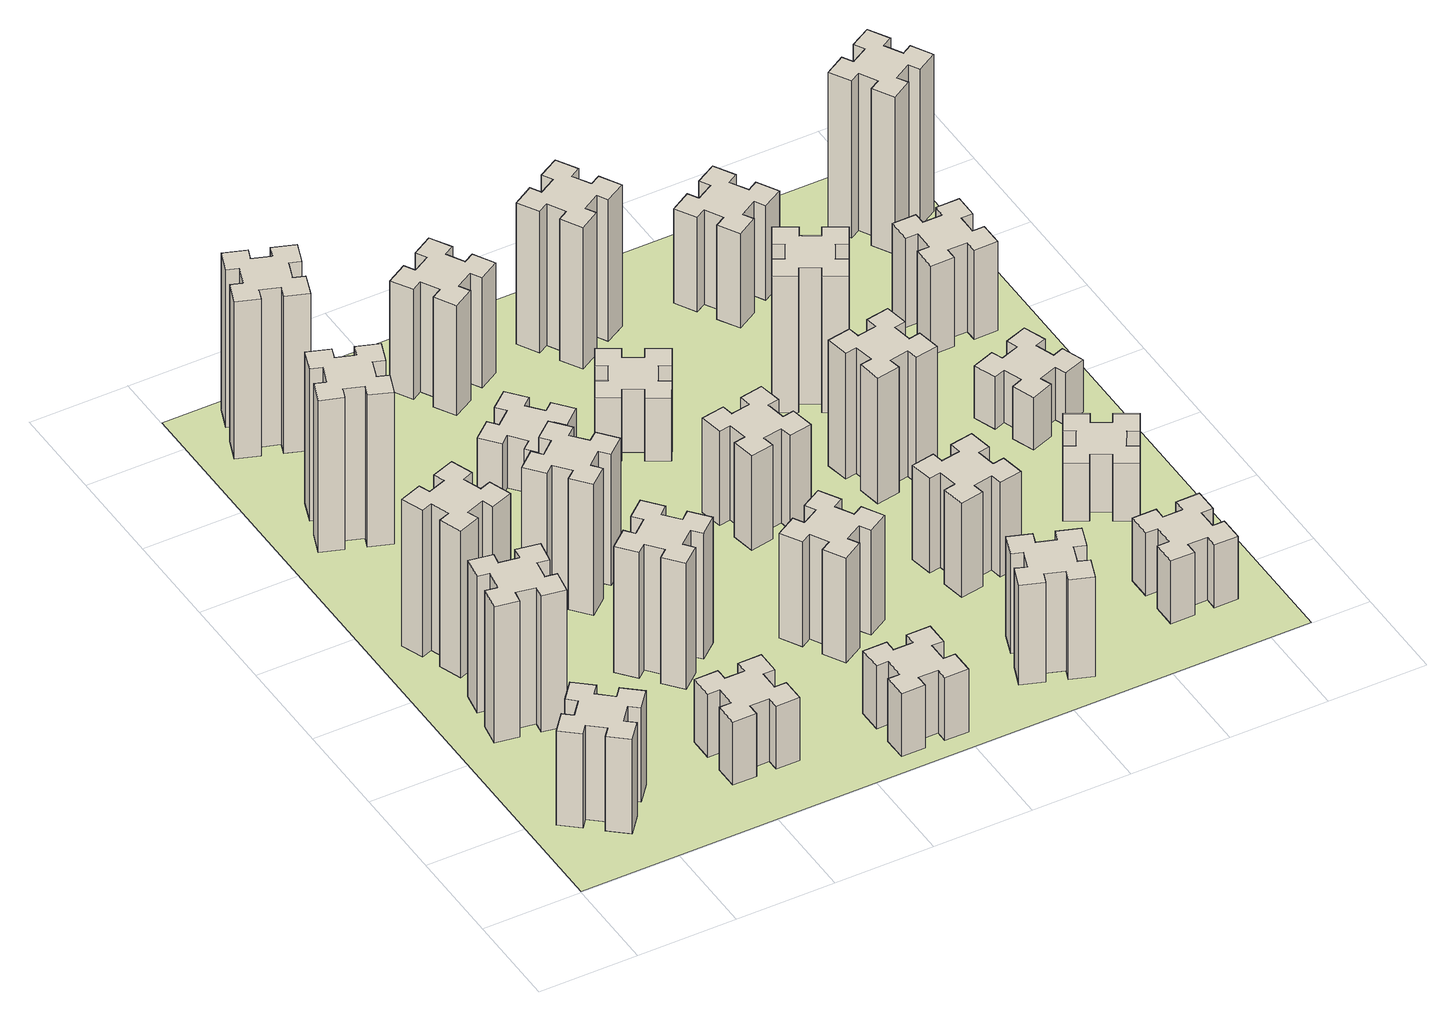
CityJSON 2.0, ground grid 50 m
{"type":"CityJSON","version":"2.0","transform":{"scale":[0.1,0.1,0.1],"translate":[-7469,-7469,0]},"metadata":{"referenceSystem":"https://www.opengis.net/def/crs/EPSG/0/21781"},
"CityObjects":{
"building1":{"type":"Building","attributes":{"class":"1000","function":"1000","usage":"1000","yearOfConstruction":2016,"roofType":"1000","measuredHeight":54,"storeysAboveGround":30,"storeysBelowGround":0},"geometry":[{"type":"Solid","lod":"1","boundaries":[[[[0,1,2,3,4,5,6,7,8,9,10,11,12,13,14,15,16,17,18,19]],[[17,16,20,21]],[[16,15,22,20]],[[15,14,23,22]],[[14,13,24,23]],[[13,12,25,24]],[[12,11,26,25]],[[11,10,27,26]],[[10,9,28,27]],[[9,8,29,28]],[[8,7,30,29]],[[7,6,31,30]],[[6,5,32,31]],[[5,4,33,32]],[[4,3,34,33]],[[3,2,35,34]],[[2,1,36,35]],[[1,0,37,36]],[[0,19,38,37]],[[19,18,39,38]],[[18,17,21,39]],[[24,25,26,27,28,29,30,31,32,33,34,35,36,37,38,39,21,20,22,23]]]]}]},
"building2":{"type":"Building","attributes":{"class":"1000","function":"1000","usage":"1000","yearOfConstruction":2016,"roofType":"1000","measuredHeight":78,"storeysAboveGround":30,"storeysBelowGround":0},"geometry":[{"type":"Solid","lod":"1","boundaries":[[[[40,41,42,43,44,45,46,47,48,49,50,51,52,53,54,55,56,57,58,59]],[[57,56,60,61]],[[56,55,62,60]],[[55,54,63,62]],[[54,53,64,63]],[[53,52,65,64]],[[52,51,66,65]],[[51,50,67,66]],[[50,49,68,67]],[[49,48,69,68]],[[48,47,70,69]],[[47,46,71,70]],[[46,45,72,71]],[[45,44,73,72]],[[44,43,74,73]],[[43,42,75,74]],[[42,41,76,75]],[[41,40,77,76]],[[40,59,78,77]],[[59,58,79,78]],[[58,57,61,79]],[[64,65,66,67,68,69,70,71,72,73,74,75,76,77,78,79,61,60,62,63]]]]}]},
"building3":{"type":"Building","attributes":{"class":"1000","function":"1000","usage":"1000","yearOfConstruction":2016,"roofType":"1000","measuredHeight":84,"storeysAboveGround":30,"storeysBelowGround":0},"geometry":[{"type":"Solid","lod":"1","boundaries":[[[[80,81,82,83,84,85,86,87,88,89,90,91,92,93,94,95,96,97,98,99]],[[97,96,100,101]],[[96,95,102,100]],[[95,94,103,102]],[[94,93,104,103]],[[93,92,105,104]],[[92,91,106,105]],[[91,90,107,106]],[[90,89,108,107]],[[89,88,109,108]],[[88,87,110,109]],[[87,86,111,110]],[[86,85,112,111]],[[85,84,113,112]],[[84,83,114,113]],[[83,82,115,114]],[[82,81,116,115]],[[81,80,117,116]],[[80,99,118,117]],[[99,98,119,118]],[[98,97,101,119]],[[104,105,106,107,108,109,110,111,112,113,114,115,116,117,118,119,101,100,102,103]]]]}]},
"building4":{"type":"Building","attributes":{"class":"1000","function":"1000","usage":"1000","yearOfConstruction":2016,"roofType":"1000","measuredHeight":87,"storeysAboveGround":30,"storeysBelowGround":0},"geometry":[{"type":"Solid","lod":"1","boundaries":[[[[120,121,122,123,124,125,126,127,128,129,130,131,132,133,134,135,136,137,138,139]],[[137,136,140,141]],[[136,135,142,140]],[[135,134,143,142]],[[134,133,144,143]],[[133,132,145,144]],[[132,131,146,145]],[[131,130,147,146]],[[130,129,148,147]],[[129,128,149,148]],[[128,127,150,149]],[[127,126,151,150]],[[126,125,152,151]],[[125,124,153,152]],[[124,123,154,153]],[[123,122,155,154]],[[122,121,156,155]],[[121,120,157,156]],[[120,139,158,157]],[[139,138,159,158]],[[138,137,141,159]],[[144,145,146,147,148,149,150,151,152,153,154,155,156,157,158,159,141,140,142,143]]]]}]},
"building5":{"type":"Building","attributes":{"class":"1000","function":"1000","usage":"1000","yearOfConstruction":2016,"roofType":"1000","measuredHeight":36,"storeysAboveGround":30,"storeysBelowGround":0},"geometry":[{"type":"Solid","lod":"1","boundaries":[[[[160,161,162,163,164,165,166,167,168,169,170,171,172,173,174,175,176,177,178,179]],[[177,176,180,181]],[[176,175,182,180]],[[175,174,183,182]],[[174,173,184,183]],[[173,172,185,184]],[[172,171,186,185]],[[171,170,187,186]],[[170,169,188,187]],[[169,168,189,188]],[[168,167,190,189]],[[167,166,191,190]],[[166,165,192,191]],[[165,164,193,192]],[[164,163,194,193]],[[163,162,195,194]],[[162,161,196,195]],[[161,160,197,196]],[[160,179,198,197]],[[179,178,199,198]],[[178,177,181,199]],[[184,185,186,187,188,189,190,191,192,193,194,195,196,197,198,199,181,180,182,183]]]]}]},
"building6":{"type":"Building","attributes":{"class":"1000","function":"1000","usage":"1000","yearOfConstruction":2016,"roofType":"1000","measuredHeight":90,"storeysAboveGround":30,"storeysBelowGround":0},"geometry":[{"type":"Solid","lod":"1","boundaries":[[[[200,201,202,203,204,205,206,207,208,209,210,211,212,213,214,215,216,217,218,219]],[[217,216,220,221]],[[216,215,222,220]],[[215,214,223,222]],[[214,213,224,223]],[[213,212,225,224]],[[212,211,226,225]],[[211,210,227,226]],[[210,209,228,227]],[[209,208,229,228]],[[208,207,230,229]],[[207,206,231,230]],[[206,205,232,231]],[[205,204,233,232]],[[204,203,234,233]],[[203,202,235,234]],[[202,201,236,235]],[[201,200,237,236]],[[200,219,238,237]],[[219,218,239,238]],[[218,217,221,239]],[[224,225,226,227,228,229,230,231,232,233,234,235,236,237,238,239,221,220,222,223]]]]}]},
"building7":{"type":"Building","attributes":{"class":"1000","function":"1000","usage":"1000","yearOfConstruction":2016,"roofType":"1000","measuredHeight":72,"storeysAboveGround":30,"storeysBelowGround":0},"geometry":[{"type":"Solid","lod":"1","boundaries":[[[[240,241,242,243,244,245,246,247,248,249,250,251,252,253,254,255,256,257,258,259]],[[257,256,260,261]],[[256,255,262,260]],[[255,254,263,262]],[[254,253,264,263]],[[253,252,265,264]],[[252,251,266,265]],[[251,250,267,266]],[[250,249,268,267]],[[249,248,269,268]],[[248,247,270,269]],[[247,246,271,270]],[[246,245,272,271]],[[245,244,273,272]],[[244,243,274,273]],[[243,242,275,274]],[[242,241,276,275]],[[241,240,277,276]],[[240,259,278,277]],[[259,258,279,278]],[[258,257,261,279]],[[264,265,266,267,268,269,270,271,272,273,274,275,276,277,278,279,261,260,262,263]]]]}]},
"building8":{"type":"Building","attributes":{"class":"1000","function":"1000","usage":"1000","yearOfConstruction":2016,"roofType":"1000","measuredHeight":75,"storeysAboveGround":30,"storeysBelowGround":0},"geometry":[{"type":"Solid","lod":"1","boundaries":[[[[280,281,282,283,284,285,286,287,288,289,290,291,292,293,294,295,296,297,298,299]],[[297,296,300,301]],[[296,295,302,300]],[[295,294,303,302]],[[294,293,304,303]],[[293,292,305,304]],[[292,291,306,305]],[[291,290,307,306]],[[290,289,308,307]],[[289,288,309,308]],[[288,287,310,309]],[[287,286,311,310]],[[286,285,312,311]],[[285,284,313,312]],[[284,283,314,313]],[[283,282,315,314]],[[282,281,316,315]],[[281,280,317,316]],[[280,299,318,317]],[[299,298,319,318]],[[298,297,301,319]],[[304,305,306,307,308,309,310,311,312,313,314,315,316,317,318,319,301,300,302,303]]]]}]},
"building9":{"type":"Building","attributes":{"class":"1000","function":"1000","usage":"1000","yearOfConstruction":2016,"roofType":"1000","measuredHeight":36,"storeysAboveGround":30,"storeysBelowGround":0},"geometry":[{"type":"Solid","lod":"1","boundaries":[[[[320,321,322,323,324,325,326,327,328,329,330,331,332,333,334,335,336,337,338,339]],[[337,336,340,341]],[[336,335,342,340]],[[335,334,343,342]],[[334,333,344,343]],[[333,332,345,344]],[[332,331,346,345]],[[331,330,347,346]],[[330,329,348,347]],[[329,328,349,348]],[[328,327,350,349]],[[327,326,351,350]],[[326,325,352,351]],[[325,324,353,352]],[[324,323,354,353]],[[323,322,355,354]],[[322,321,356,355]],[[321,320,357,356]],[[320,339,358,357]],[[339,338,359,358]],[[338,337,341,359]],[[344,345,346,347,348,349,350,351,352,353,354,355,356,357,358,359,341,340,342,343]]]]}]},
"building10":{"type":"Building","attributes":{"class":"1000","function":"1000","usage":"1000","yearOfConstruction":2016,"roofType":"1000","measuredHeight":30,"storeysAboveGround":30,"storeysBelowGround":0},"geometry":[{"type":"Solid","lod":"1","boundaries":[[[[360,361,362,363,364,365,366,367,368,369,370,371,372,373,374,375,376,377,378,379]],[[377,376,380,381]],[[376,375,382,380]],[[375,374,383,382]],[[374,373,384,383]],[[373,372,385,384]],[[372,371,386,385]],[[371,370,387,386]],[[370,369,388,387]],[[369,368,389,388]],[[368,367,390,389]],[[367,366,391,390]],[[366,365,392,391]],[[365,364,393,392]],[[364,363,394,393]],[[363,362,395,394]],[[362,361,396,395]],[[361,360,397,396]],[[360,379,398,397]],[[379,378,399,398]],[[378,377,381,399]],[[384,385,386,387,388,389,390,391,392,393,394,395,396,397,398,399,381,380,382,383]]]]}]},
"building11":{"type":"Building","attributes":{"class":"1000","function":"1000","usage":"1000","yearOfConstruction":2016,"roofType":"1000","measuredHeight":60,"storeysAboveGround":30,"storeysBelowGround":0},"geometry":[{"type":"Solid","lod":"1","boundaries":[[[[400,401,402,403,404,405,406,407,408,409,410,411,412,413,414,415,416,417,418,419]],[[417,416,420,421]],[[416,415,422,420]],[[415,414,423,422]],[[414,413,424,423]],[[413,412,425,424]],[[412,411,426,425]],[[411,410,427,426]],[[410,409,428,427]],[[409,408,429,428]],[[408,407,430,429]],[[407,406,431,430]],[[406,405,432,431]],[[405,404,433,432]],[[404,403,434,433]],[[403,402,435,434]],[[402,401,436,435]],[[401,400,437,436]],[[400,419,438,437]],[[419,418,439,438]],[[418,417,421,439]],[[424,425,426,427,428,429,430,431,432,433,434,435,436,437,438,439,421,420,422,423]]]]}]},
"building12":{"type":"Building","attributes":{"class":"1000","function":"1000","usage":"1000","yearOfConstruction":2016,"roofType":"1000","measuredHeight":63,"storeysAboveGround":30,"storeysBelowGround":0},"geometry":[{"type":"Solid","lod":"1","boundaries":[[[[440,441,442,443,444,445,446,447,448,449,450,451,452,453,454,455,456,457,458,459]],[[457,456,460,461]],[[456,455,462,460]],[[455,454,463,462]],[[454,453,464,463]],[[453,452,465,464]],[[452,451,466,465]],[[451,450,467,466]],[[450,449,468,467]],[[449,448,469,468]],[[448,447,470,469]],[[447,446,471,470]],[[446,445,472,471]],[[445,444,473,472]],[[444,443,474,473]],[[443,442,475,474]],[[442,441,476,475]],[[441,440,477,476]],[[440,459,478,477]],[[459,458,479,478]],[[458,457,461,479]],[[464,465,466,467,468,469,470,471,472,473,474,475,476,477,478,479,461,460,462,463]]]]}]},
"building13":{"type":"Building","attributes":{"class":"1000","function":"1000","usage":"1000","yearOfConstruction":2016,"roofType":"1000","measuredHeight":54,"storeysAboveGround":30,"storeysBelowGround":0},"geometry":[{"type":"Solid","lod":"1","boundaries":[[[[480,481,482,483,484,485,486,487,488,489,490,491,492,493,494,495,496,497,498,499]],[[497,496,500,501]],[[496,495,502,500]],[[495,494,503,502]],[[494,493,504,503]],[[493,492,505,504]],[[492,491,506,505]],[[491,490,507,506]],[[490,489,508,507]],[[489,488,509,508]],[[488,487,510,509]],[[487,486,511,510]],[[486,485,512,511]],[[485,484,513,512]],[[484,483,514,513]],[[483,482,515,514]],[[482,481,516,515]],[[481,480,517,516]],[[480,499,518,517]],[[499,498,519,518]],[[498,497,501,519]],[[504,505,506,507,508,509,510,511,512,513,514,515,516,517,518,519,501,500,502,503]]]]}]},
"building14":{"type":"Building","attributes":{"class":"1000","function":"1000","usage":"1000","yearOfConstruction":2016,"roofType":"1000","measuredHeight":36,"storeysAboveGround":30,"storeysBelowGround":0},"geometry":[{"type":"Solid","lod":"1","boundaries":[[[[520,521,522,523,524,525,526,527,528,529,530,531,532,533,534,535,536,537,538,539]],[[537,536,540,541]],[[536,535,542,540]],[[535,534,543,542]],[[534,533,544,543]],[[533,532,545,544]],[[532,531,546,545]],[[531,530,547,546]],[[530,529,548,547]],[[529,528,549,548]],[[528,527,550,549]],[[527,526,551,550]],[[526,525,552,551]],[[525,524,553,552]],[[524,523,554,553]],[[523,522,555,554]],[[522,521,556,555]],[[521,520,557,556]],[[520,539,558,557]],[[539,538,559,558]],[[538,537,541,559]],[[544,545,546,547,548,549,550,551,552,553,554,555,556,557,558,559,541,540,542,543]]]]}]},
"building15":{"type":"Building","attributes":{"class":"1000","function":"1000","usage":"1000","yearOfConstruction":2016,"roofType":"1000","measuredHeight":57,"storeysAboveGround":30,"storeysBelowGround":0},"geometry":[{"type":"Solid","lod":"1","boundaries":[[[[560,561,562,563,564,565,566,567,568,569,570,571,572,573,574,575,576,577,578,579]],[[577,576,580,581]],[[576,575,582,580]],[[575,574,583,582]],[[574,573,584,583]],[[573,572,585,584]],[[572,571,586,585]],[[571,570,587,586]],[[570,569,588,587]],[[569,568,589,588]],[[568,567,590,589]],[[567,566,591,590]],[[566,565,592,591]],[[565,564,593,592]],[[564,563,594,593]],[[563,562,595,594]],[[562,561,596,595]],[[561,560,597,596]],[[560,579,598,597]],[[579,578,599,598]],[[578,577,581,599]],[[584,585,586,587,588,589,590,591,592,593,594,595,596,597,598,599,581,580,582,583]]]]}]},
"building16":{"type":"Building","attributes":{"class":"1000","function":"1000","usage":"1000","yearOfConstruction":2016,"roofType":"1000","measuredHeight":81,"storeysAboveGround":30,"storeysBelowGround":0},"geometry":[{"type":"Solid","lod":"1","boundaries":[[[[600,601,602,603,604,605,606,607,608,609,610,611,612,613,614,615,616,617,618,619]],[[617,616,620,621]],[[616,615,622,620]],[[615,614,623,622]],[[614,613,624,623]],[[613,612,625,624]],[[612,611,626,625]],[[611,610,627,626]],[[610,609,628,627]],[[609,608,629,628]],[[608,607,630,629]],[[607,606,631,630]],[[606,605,632,631]],[[605,604,633,632]],[[604,603,634,633]],[[603,602,635,634]],[[602,601,636,635]],[[601,600,637,636]],[[600,619,638,637]],[[619,618,639,638]],[[618,617,621,639]],[[624,625,626,627,628,629,630,631,632,633,634,635,636,637,638,639,621,620,622,623]]]]}]},
"building17":{"type":"Building","attributes":{"class":"1000","function":"1000","usage":"1000","yearOfConstruction":2016,"roofType":"1000","measuredHeight":54,"storeysAboveGround":30,"storeysBelowGround":0},"geometry":[{"type":"Solid","lod":"1","boundaries":[[[[640,641,642,643,644,645,646,647,648,649,650,651,652,653,654,655,656,657,658,659]],[[657,656,660,661]],[[656,655,662,660]],[[655,654,663,662]],[[654,653,664,663]],[[653,652,665,664]],[[652,651,666,665]],[[651,650,667,666]],[[650,649,668,667]],[[649,648,669,668]],[[648,647,670,669]],[[647,646,671,670]],[[646,645,672,671]],[[645,644,673,672]],[[644,643,674,673]],[[643,642,675,674]],[[642,641,676,675]],[[641,640,677,676]],[[640,659,678,677]],[[659,658,679,678]],[[658,657,661,679]],[[664,665,666,667,668,669,670,671,672,673,674,675,676,677,678,679,661,660,662,663]]]]}]},
"building18":{"type":"Building","attributes":{"class":"1000","function":"1000","usage":"1000","yearOfConstruction":2016,"roofType":"1000","measuredHeight":72,"storeysAboveGround":30,"storeysBelowGround":0},"geometry":[{"type":"Solid","lod":"1","boundaries":[[[[680,681,682,683,684,685,686,687,688,689,690,691,692,693,694,695,696,697,698,699]],[[697,696,700,701]],[[696,695,702,700]],[[695,694,703,702]],[[694,693,704,703]],[[693,692,705,704]],[[692,691,706,705]],[[691,690,707,706]],[[690,689,708,707]],[[689,688,709,708]],[[688,687,710,709]],[[687,686,711,710]],[[686,685,712,711]],[[685,684,713,712]],[[684,683,714,713]],[[683,682,715,714]],[[682,681,716,715]],[[681,680,717,716]],[[680,699,718,717]],[[699,698,719,718]],[[698,697,701,719]],[[704,705,706,707,708,709,710,711,712,713,714,715,716,717,718,719,701,700,702,703]]]]}]},
"building19":{"type":"Building","attributes":{"class":"1000","function":"1000","usage":"1000","yearOfConstruction":2016,"roofType":"1000","measuredHeight":78,"storeysAboveGround":30,"storeysBelowGround":0},"geometry":[{"type":"Solid","lod":"1","boundaries":[[[[720,721,722,723,724,725,726,727,728,729,730,731,732,733,734,735,736,737,738,739]],[[737,736,740,741]],[[736,735,742,740]],[[735,734,743,742]],[[734,733,744,743]],[[733,732,745,744]],[[732,731,746,745]],[[731,730,747,746]],[[730,729,748,747]],[[729,728,749,748]],[[728,727,750,749]],[[727,726,751,750]],[[726,725,752,751]],[[725,724,753,752]],[[724,723,754,753]],[[723,722,755,754]],[[722,721,756,755]],[[721,720,757,756]],[[720,739,758,757]],[[739,738,759,758]],[[738,737,741,759]],[[744,745,746,747,748,749,750,751,752,753,754,755,756,757,758,759,741,740,742,743]]]]}]},
"building20":{"type":"Building","attributes":{"class":"1000","function":"1000","usage":"1000","yearOfConstruction":2016,"roofType":"1000","measuredHeight":36,"storeysAboveGround":30,"storeysBelowGround":0},"geometry":[{"type":"Solid","lod":"1","boundaries":[[[[760,761,762,763,764,765,766,767,768,769,770,771,772,773,774,775,776,777,778,779]],[[777,776,780,781]],[[776,775,782,780]],[[775,774,783,782]],[[774,773,784,783]],[[773,772,785,784]],[[772,771,786,785]],[[771,770,787,786]],[[770,769,788,787]],[[769,768,789,788]],[[768,767,790,789]],[[767,766,791,790]],[[766,765,792,791]],[[765,764,793,792]],[[764,763,794,793]],[[763,762,795,794]],[[762,761,796,795]],[[761,760,797,796]],[[760,779,798,797]],[[779,778,799,798]],[[778,777,781,799]],[[784,785,786,787,788,789,790,791,792,793,794,795,796,797,798,799,781,780,782,783]]]]}]},
"building21":{"type":"Building","attributes":{"class":"1000","function":"1000","usage":"1000","yearOfConstruction":2016,"roofType":"1000","measuredHeight":54,"storeysAboveGround":30,"storeysBelowGround":0},"geometry":[{"type":"Solid","lod":"1","boundaries":[[[[800,801,802,803,804,805,806,807,808,809,810,811,812,813,814,815,816,817,818,819]],[[817,816,820,821]],[[816,815,822,820]],[[815,814,823,822]],[[814,813,824,823]],[[813,812,825,824]],[[812,811,826,825]],[[811,810,827,826]],[[810,809,828,827]],[[809,808,829,828]],[[808,807,830,829]],[[807,806,831,830]],[[806,805,832,831]],[[805,804,833,832]],[[804,803,834,833]],[[803,802,835,834]],[[802,801,836,835]],[[801,800,837,836]],[[800,819,838,837]],[[819,818,839,838]],[[818,817,821,839]],[[824,825,826,827,828,829,830,831,832,833,834,835,836,837,838,839,821,820,822,823]]]]}]},
"building22":{"type":"Building","attributes":{"class":"1000","function":"1000","usage":"1000","yearOfConstruction":2016,"roofType":"1000","measuredHeight":33,"storeysAboveGround":30,"storeysBelowGround":0},"geometry":[{"type":"Solid","lod":"1","boundaries":[[[[840,841,842,843,844,845,846,847,848,849,850,851,852,853,854,855,856,857,858,859]],[[857,856,860,861]],[[856,855,862,860]],[[855,854,863,862]],[[854,853,864,863]],[[853,852,865,864]],[[852,851,866,865]],[[851,850,867,866]],[[850,849,868,867]],[[849,848,869,868]],[[848,847,870,869]],[[847,846,871,870]],[[846,845,872,871]],[[845,844,873,872]],[[844,843,874,873]],[[843,842,875,874]],[[842,841,876,875]],[[841,840,877,876]],[[840,859,878,877]],[[859,858,879,878]],[[858,857,861,879]],[[864,865,866,867,868,869,870,871,872,873,874,875,876,877,878,879,861,860,862,863]]]]}]},
"building23":{"type":"Building","attributes":{"class":"1000","function":"1000","usage":"1000","yearOfConstruction":2016,"roofType":"1000","measuredHeight":30,"storeysAboveGround":30,"storeysBelowGround":0},"geometry":[{"type":"Solid","lod":"1","boundaries":[[[[880,881,882,883,884,885,886,887,888,889,890,891,892,893,894,895,896,897,898,899]],[[897,896,900,901]],[[896,895,902,900]],[[895,894,903,902]],[[894,893,904,903]],[[893,892,905,904]],[[892,891,906,905]],[[891,890,907,906]],[[890,889,908,907]],[[889,888,909,908]],[[888,887,910,909]],[[887,886,911,910]],[[886,885,912,911]],[[885,884,913,912]],[[884,883,914,913]],[[883,882,915,914]],[[882,881,916,915]],[[881,880,917,916]],[[880,899,918,917]],[[899,898,919,918]],[[898,897,901,919]],[[904,905,906,907,908,909,910,911,912,913,914,915,916,917,918,919,901,900,902,903]]]]}]},
"building24":{"type":"Building","attributes":{"class":"1000","function":"1000","usage":"1000","yearOfConstruction":2016,"roofType":"1000","measuredHeight":51,"storeysAboveGround":30,"storeysBelowGround":0},"geometry":[{"type":"Solid","lod":"1","boundaries":[[[[920,921,922,923,924,925,926,927,928,929,930,931,932,933,934,935,936,937,938,939]],[[937,936,940,941]],[[936,935,942,940]],[[935,934,943,942]],[[934,933,944,943]],[[933,932,945,944]],[[932,931,946,945]],[[931,930,947,946]],[[930,929,948,947]],[[929,928,949,948]],[[928,927,950,949]],[[927,926,951,950]],[[926,925,952,951]],[[925,924,953,952]],[[924,923,954,953]],[[923,922,955,954]],[[922,921,956,955]],[[921,920,957,956]],[[920,939,958,957]],[[939,938,959,958]],[[938,937,941,959]],[[944,945,946,947,948,949,950,951,952,953,954,955,956,957,958,959,941,940,942,943]]]]}]},
"building25":{"type":"Building","attributes":{"class":"1000","function":"1000","usage":"1000","yearOfConstruction":2016,"roofType":"1000","measuredHeight":90,"storeysAboveGround":30,"storeysBelowGround":0},"geometry":[{"type":"Solid","lod":"1","boundaries":[[[[960,961,962,963,964,965,966,967,968,969,970,971,972,973,974,975,976,977,978,979]],[[977,976,980,981]],[[976,975,982,980]],[[975,974,983,982]],[[974,973,984,983]],[[973,972,985,984]],[[972,971,986,985]],[[971,970,987,986]],[[970,969,988,987]],[[969,968,989,988]],[[968,967,990,989]],[[967,966,991,990]],[[966,965,992,991]],[[965,964,993,992]],[[964,963,994,993]],[[963,962,995,994]],[[962,961,996,995]],[[961,960,997,996]],[[960,979,998,997]],[[979,978,999,998]],[[978,977,981,999]],[[984,985,986,987,988,989,990,991,992,993,994,995,996,997,998,999,981,980,982,983]]]]}]},
"landuse1":{"type":"LandUse","attributes":{"name":"plot1","function":"1010"},"geometry":[{"type":"MultiSurface","lod":"1","boundaries":[[[1000,1001,1002,1003]]]}]}
},
"vertices":[
[323,584,0],[259,508,0],[213,546,0],[136,454,0],[228,377,0],[266,423,0],[343,359,0],[304,313,0],[396,236,0],[473,328,0],[427,366,0],[492,443,0],[538,404,0],[615,496,0],[523,573,0],[484,527,0],[408,592,0],[446,638,0],[354,715,0],[277,623,0],[408,592,540],[446,638,540],[484,527,540],[523,573,540],[615,496,540],[538,404,540],[492,443,540],[427,366,540],[473,328,540],[396,236,540],[304,313,540],[343,359,540],[266,423,540],[228,377,540],[136,454,540],[213,546,540],[259,508,540],[323,584,540],[277,623,540],[354,715,540],
[444,1315,0],[345,1332,0],[356,1391,0],[237,1412,0],[217,1294,0],[276,1284,0],[258,1185,0],[199,1196,0],[178,1077,0],[297,1057,0],[307,1116,0],[405,1098,0],[395,1039,0],[513,1018,0],[534,1137,0],[475,1147,0],[492,1245,0],[551,1235,0],[572,1353,0],[454,1374,0],[492,1245,780],[551,1235,780],[475,1147,780],[534,1137,780],[513,1018,780],[395,1039,780],[405,1098,780],[307,1116,780],[297,1057,780],[178,1077,780],[199,1196,780],[258,1185,780],[276,1284,780],[217,1294,780],[237,1412,780],[356,1391,780],[345,1332,780],[444,1315,780],[454,1374,780],[572,1353,780],
[255,1765,0],[289,1671,0],[233,1650,0],[274,1537,0],[387,1579,0],[366,1635,0],[460,1669,0],[480,1613,0],[593,1654,0],[552,1767,0],[496,1746,0],[462,1840,0],[518,1860,0],[477,1973,0],[364,1932,0],[385,1876,0],[291,1842,0],[270,1898,0],[157,1857,0],[199,1744,0],[291,1842,840],[270,1898,840],[385,1876,840],[364,1932,840],[477,1973,840],[518,1860,840],[462,1840,840],[496,1746,840],[552,1767,840],[593,1654,840],[480,1613,840],[460,1669,840],[366,1635,840],[387,1579,840],[274,1537,840],[233,1650,840],[289,1671,840],[255,1765,840],[199,1744,840],[157,1857,840],
[462,2611,0],[496,2705,0],[552,2684,0],[593,2797,0],[480,2838,0],[460,2782,0],[366,2816,0],[387,2872,0],[274,2913,0],[233,2800,0],[289,2780,0],[255,2686,0],[199,2707,0],[157,2594,0],[270,2553,0],[291,2609,0],[385,2575,0],[364,2519,0],[477,2477,0],[518,2590,0],[385,2575,870],[364,2519,870],[291,2609,870],[270,2553,870],[157,2594,870],[199,2707,870],[255,2686,870],[289,2780,870],[233,2800,870],[274,2913,870],[387,2872,870],[366,2816,870],[460,2782,870],[480,2838,870],[593,2797,870],[552,2684,870],[496,2705,870],[462,2611,870],[518,2590,870],[477,2477,870],
[1065,365,0],[1165,365,0],[1165,305,0],[1285,305,0],[1285,425,0],[1225,425,0],[1225,525,0],[1285,525,0],[1285,645,0],[1165,645,0],[1165,585,0],[1065,585,0],[1065,645,0],[945,645,0],[945,525,0],[1005,525,0],[1005,425,0],[945,425,0],[945,305,0],[1065,305,0],[1005,425,360],[945,425,360],[1005,525,360],[945,525,360],[945,645,360],[1065,645,360],[1065,585,360],[1165,585,360],[1165,645,360],[1285,645,360],[1285,525,360],[1225,525,360],[1225,425,360],[1285,425,360],[1285,305,360],[1165,305,360],[1165,365,360],[1065,365,360],[1065,305,360],[945,305,360],
[289,3520,0],[255,3426,0],[199,3447,0],[157,3334,0],[270,3293,0],[291,3349,0],[385,3315,0],[364,3259,0],[477,3217,0],[518,3330,0],[462,3351,0],[496,3445,0],[552,3424,0],[593,3537,0],[480,3578,0],[460,3522,0],[366,3556,0],[387,3612,0],[274,3653,0],[233,3540,0],[366,3556,900],[387,3612,900],[460,3522,900],[480,3578,900],[593,3537,900],[552,3424,900],[496,3445,900],[462,3351,900],[518,3330,900],[477,3217,900],[364,3259,900],[385,3315,900],[291,3349,900],[270,3293,900],[157,3334,900],[199,3447,900],[255,3426,900],[289,3520,900],[233,3540,900],[274,3653,900],
[1232,1248,0],[1167,1324,0],[1213,1363,0],[1136,1455,0],[1044,1378,0],[1083,1332,0],[1006,1267,0],[968,1313,0],[876,1236,0],[953,1144,0],[999,1183,0],[1063,1106,0],[1017,1068,0],[1094,976,0],[1186,1053,0],[1148,1099,0],[1224,1163,0],[1263,1117,0],[1355,1194,0],[1278,1286,0],[1224,1163,720],[1263,1117,720],[1148,1099,720],[1186,1053,720],[1094,976,720],[1017,1068,720],[1063,1106,720],[999,1183,720],[953,1144,720],[876,1236,720],[968,1313,720],[1006,1267,720],[1083,1332,720],[1044,1378,720],[1136,1455,720],[1213,1363,720],[1167,1324,720],[1232,1248,720],[1278,1286,720],[1355,1194,720],
[1048,1739,0],[1124,1803,0],[1163,1757,0],[1255,1834,0],[1178,1926,0],[1132,1888,0],[1067,1964,0],[1113,2003,0],[1036,2095,0],[944,2018,0],[983,1972,0],[906,1907,0],[868,1953,0],[776,1876,0],[853,1784,0],[899,1823,0],[963,1746,0],[917,1708,0],[994,1616,0],[1086,1693,0],[963,1746,750],[917,1708,750],[899,1823,750],[853,1784,750],[776,1876,750],[868,1953,750],[906,1907,750],[983,1972,750],[944,2018,750],[1036,2095,750],[1113,2003,750],[1067,1964,750],[1132,1888,750],[1178,1926,750],[1255,1834,750],[1163,1757,750],[1124,1803,750],[1048,1739,750],[1086,1693,750],[994,1616,750],
[1965,225,0],[1965,325,0],[2025,325,0],[2025,445,0],[1905,445,0],[1905,385,0],[1805,385,0],[1805,445,0],[1685,445,0],[1685,325,0],[1745,325,0],[1745,225,0],[1685,225,0],[1685,105,0],[1805,105,0],[1805,165,0],[1905,165,0],[1905,105,0],[2025,105,0],[2025,225,0],[1905,165,360],[1905,105,360],[1805,165,360],[1805,105,360],[1685,105,360],[1685,225,360],[1745,225,360],[1745,325,360],[1685,325,360],[1685,445,360],[1805,445,360],[1805,385,360],[1905,385,360],[1905,445,360],[2025,445,360],[2025,325,360],[1965,325,360],[1965,225,360],[2025,225,360],[2025,105,360],
[1099,2563,0],[1163,2486,0],[1117,2448,0],[1194,2356,0],[1286,2433,0],[1248,2479,0],[1324,2543,0],[1363,2497,0],[1455,2574,0],[1378,2666,0],[1332,2628,0],[1267,2704,0],[1313,2743,0],[1236,2835,0],[1144,2758,0],[1183,2712,0],[1106,2647,0],[1068,2693,0],[976,2616,0],[1053,2524,0],[1106,2647,300],[1068,2693,300],[1183,2712,300],[1144,2758,300],[1236,2835,300],[1313,2743,300],[1267,2704,300],[1332,2628,300],[1378,2666,300],[1455,2574,300],[1363,2497,300],[1324,2543,300],[1248,2479,300],[1286,2433,300],[1194,2356,300],[1117,2448,300],[1163,2486,300],[1099,2563,300],[1053,2524,300],[976,2616,300],
[1844,1136,0],[1757,1086,0],[1727,1138,0],[1623,1078,0],[1683,974,0],[1735,1004,0],[1785,917,0],[1733,887,0],[1793,783,0],[1897,843,0],[1867,895,0],[1954,945,0],[1984,893,0],[2088,953,0],[2028,1057,0],[1976,1027,0],[1926,1114,0],[1978,1144,0],[1918,1248,0],[1814,1188,0],[1926,1114,600],[1978,1144,600],[1976,1027,600],[2028,1057,600],[2088,953,600],[1984,893,600],[1954,945,600],[1867,895,600],[1897,843,600],[1793,783,600],[1733,887,600],[1785,917,600],[1735,1004,600],[1683,974,600],[1623,1078,600],[1727,1138,600],[1757,1086,600],[1844,1136,600],[1814,1188,600],[1918,1248,600],
[1204,3456,0],[1117,3406,0],[1087,3458,0],[983,3398,0],[1043,3294,0],[1095,3324,0],[1145,3237,0],[1093,3207,0],[1153,3103,0],[1257,3163,0],[1227,3215,0],[1314,3265,0],[1344,3213,0],[1448,3273,0],[1388,3377,0],[1336,3347,0],[1286,3434,0],[1338,3464,0],[1278,3568,0],[1174,3508,0],[1286,3434,630],[1338,3464,630],[1336,3347,630],[1388,3377,630],[1448,3273,630],[1344,3213,630],[1314,3265,630],[1227,3215,630],[1257,3163,630],[1153,3103,630],[1093,3207,630],[1145,3237,630],[1095,3324,630],[1043,3294,630],[983,3398,630],[1087,3458,630],[1117,3406,630],[1204,3456,630],[1174,3508,630],[1278,3568,630],
[1838,1885,0],[1856,1787,0],[1797,1777,0],[1817,1658,0],[1936,1679,0],[1925,1738,0],[2024,1756,0],[2034,1697,0],[2152,1717,0],[2131,1836,0],[2072,1825,0],[2055,1924,0],[2114,1934,0],[2093,2052,0],[1975,2031,0],[1985,1972,0],[1887,1955,0],[1877,2014,0],[1758,1993,0],[1779,1875,0],[1887,1955,540],[1877,2014,540],[1985,1972,540],[1975,2031,540],[2093,2052,540],[2114,1934,540],[2055,1924,540],[2072,1825,540],[2131,1836,540],[2152,1717,540],[2034,1697,540],[2024,1756,540],[1925,1738,540],[1936,1679,540],[1817,1658,540],[1797,1777,540],[1856,1787,540],[1838,1885,540],[1779,1875,540],[1758,1993,540],
[1685,2694,0],[1635,2607,0],[1583,2637,0],[1523,2533,0],[1627,2473,0],[1657,2525,0],[1744,2475,0],[1714,2423,0],[1818,2363,0],[1878,2467,0],[1826,2497,0],[1876,2584,0],[1928,2554,0],[1988,2658,0],[1884,2718,0],[1854,2666,0],[1767,2716,0],[1797,2768,0],[1693,2828,0],[1633,2724,0],[1767,2716,360],[1797,2768,360],[1854,2666,360],[1884,2718,360],[1988,2658,360],[1928,2554,360],[1876,2584,360],[1826,2497,360],[1878,2467,360],[1818,2363,360],[1714,2423,360],[1744,2475,360],[1657,2525,360],[1627,2473,360],[1523,2533,360],[1583,2637,360],[1635,2607,360],[1685,2694,360],[1633,2724,360],[1693,2828,360],
[2682,291,0],[2716,385,0],[2772,364,0],[2813,477,0],[2700,518,0],[2680,462,0],[2586,496,0],[2607,552,0],[2494,593,0],[2453,480,0],[2509,460,0],[2475,366,0],[2419,387,0],[2377,274,0],[2490,233,0],[2511,289,0],[2605,255,0],[2584,199,0],[2697,157,0],[2738,270,0],[2605,255,570],[2584,199,570],[2511,289,570],[2490,233,570],[2377,274,570],[2419,387,570],[2475,366,570],[2509,460,570],[2453,480,570],[2494,593,570],[2607,552,570],[2586,496,570],[2680,462,570],[2700,518,570],[2813,477,570],[2772,364,570],[2716,385,570],[2682,291,570],[2738,270,570],[2697,157,570],
[1844,3456,0],[1757,3406,0],[1727,3458,0],[1623,3398,0],[1683,3294,0],[1735,3324,0],[1785,3237,0],[1733,3207,0],[1793,3103,0],[1897,3163,0],[1867,3215,0],[1954,3265,0],[1984,3213,0],[2088,3273,0],[2028,3377,0],[1976,3347,0],[1926,3434,0],[1978,3464,0],[1918,3568,0],[1814,3508,0],[1926,3434,810],[1978,3464,810],[1976,3347,810],[2028,3377,810],[2088,3273,810],[1984,3213,810],[1954,3265,810],[1867,3215,810],[1897,3163,810],[1793,3103,810],[1733,3207,810],[1785,3237,810],[1735,3324,810],[1683,3294,810],[1623,3398,810],[1727,3458,810],[1757,3406,810],[1844,3456,810],[1814,3508,810],[1918,3568,810],
[2565,998,0],[2664,1016,0],[2674,957,0],[2792,977,0],[2771,1096,0],[2712,1085,0],[2695,1184,0],[2754,1194,0],[2733,1312,0],[2615,1291,0],[2625,1232,0],[2527,1215,0],[2517,1274,0],[2398,1253,0],[2419,1135,0],[2478,1145,0],[2496,1047,0],[2437,1037,0],[2457,918,0],[2576,939,0],[2496,1047,540],[2437,1037,540],[2478,1145,540],[2419,1135,540],[2398,1253,540],[2517,1274,540],[2527,1215,540],[2625,1232,540],[2615,1291,540],[2733,1312,540],[2754,1194,540],[2695,1184,540],[2712,1085,540],[2771,1096,540],[2792,977,540],[2674,957,540],[2664,1016,540],[2565,998,540],[2576,939,540],[2457,918,540],
[2625,1972,0],[2527,1955,0],[2517,2014,0],[2398,1993,0],[2419,1875,0],[2478,1885,0],[2496,1787,0],[2437,1777,0],[2457,1658,0],[2576,1679,0],[2565,1738,0],[2664,1756,0],[2674,1697,0],[2792,1717,0],[2771,1836,0],[2712,1825,0],[2695,1924,0],[2754,1934,0],[2733,2052,0],[2615,2031,0],[2695,1924,720],[2754,1934,720],[2712,1825,720],[2771,1836,720],[2792,1717,720],[2674,1697,720],[2664,1756,720],[2565,1738,720],[2576,1679,720],[2457,1658,720],[2437,1777,720],[2496,1787,720],[2478,1885,720],[2419,1875,720],[2398,1993,720],[2517,2014,720],[2527,1955,720],[2625,1972,720],[2615,2031,720],[2733,2052,720],
[2525,2594,0],[2475,2507,0],[2423,2537,0],[2363,2433,0],[2467,2373,0],[2497,2425,0],[2584,2375,0],[2554,2323,0],[2658,2263,0],[2718,2367,0],[2666,2397,0],[2716,2484,0],[2768,2454,0],[2828,2558,0],[2724,2618,0],[2694,2566,0],[2607,2616,0],[2637,2668,0],[2533,2728,0],[2473,2624,0],[2607,2616,780],[2637,2668,780],[2694,2566,780],[2724,2618,780],[2828,2558,780],[2768,2454,780],[2716,2484,780],[2666,2397,780],[2718,2367,780],[2658,2263,780],[2554,2323,780],[2584,2375,780],[2497,2425,780],[2467,2373,780],[2363,2433,780],[2423,2537,780],[2475,2507,780],[2525,2594,780],[2473,2624,780],[2533,2728,780],
[3225,525,0],[3225,425,0],[3165,425,0],[3165,305,0],[3285,305,0],[3285,365,0],[3385,365,0],[3385,305,0],[3505,305,0],[3505,425,0],[3445,425,0],[3445,525,0],[3505,525,0],[3505,645,0],[3385,645,0],[3385,585,0],[3285,585,0],[3285,645,0],[3165,645,0],[3165,525,0],[3285,585,360],[3285,645,360],[3385,585,360],[3385,645,360],[3505,645,360],[3505,525,360],[3445,525,360],[3445,425,360],[3505,425,360],[3505,305,360],[3385,305,360],[3385,365,360],[3285,365,360],[3285,305,360],[3165,305,360],[3165,425,360],[3225,425,360],[3225,525,360],[3165,525,360],[3165,645,360],
[2475,3224,0],[2525,3137,0],[2473,3107,0],[2533,3003,0],[2637,3063,0],[2607,3115,0],[2694,3165,0],[2724,3113,0],[2828,3173,0],[2768,3277,0],[2716,3247,0],[2666,3334,0],[2718,3364,0],[2658,3468,0],[2554,3408,0],[2584,3356,0],[2497,3306,0],[2467,3358,0],[2363,3298,0],[2423,3194,0],[2497,3306,540],[2467,3358,540],[2584,3356,540],[2554,3408,540],[2658,3468,540],[2718,3364,540],[2666,3334,540],[2716,3247,540],[2768,3277,540],[2828,3173,540],[2724,3113,540],[2694,3165,540],[2607,3115,540],[2637,3063,540],[2533,3003,540],[2473,3107,540],[2525,3137,540],[2475,3224,540],[2423,3194,540],[2363,3298,540],
[3434,1286,0],[3347,1336,0],[3377,1388,0],[3273,1448,0],[3213,1344,0],[3265,1314,0],[3215,1227,0],[3163,1257,0],[3103,1153,0],[3207,1093,0],[3237,1145,0],[3324,1095,0],[3294,1043,0],[3398,983,0],[3458,1087,0],[3406,1117,0],[3456,1204,0],[3508,1174,0],[3568,1278,0],[3464,1338,0],[3456,1204,330],[3508,1174,330],[3406,1117,330],[3458,1087,330],[3398,983,330],[3294,1043,330],[3324,1095,330],[3237,1145,330],[3207,1093,330],[3103,1153,330],[3163,1257,330],[3215,1227,330],[3265,1314,330],[3213,1344,330],[3273,1448,330],[3377,1388,330],[3347,1336,330],[3434,1286,330],[3464,1338,330],[3568,1278,330],
[3456,1846,0],[3422,1940,0],[3478,1960,0],[3437,2073,0],[3324,2032,0],[3345,1976,0],[3251,1942,0],[3230,1998,0],[3117,1957,0],[3159,1844,0],[3215,1865,0],[3249,1771,0],[3193,1750,0],[3234,1637,0],[3347,1679,0],[3326,1735,0],[3420,1769,0],[3440,1713,0],[3553,1754,0],[3512,1867,0],[3420,1769,300],[3440,1713,300],[3326,1735,300],[3347,1679,300],[3234,1637,300],[3193,1750,300],[3249,1771,300],[3215,1865,300],[3159,1844,300],[3117,1957,300],[3230,1998,300],[3251,1942,300],[3345,1976,300],[3324,2032,300],[3437,2073,300],[3478,1960,300],[3422,1940,300],[3456,1846,300],[3512,1867,300],[3553,1754,300],
[3445,2545,0],[3445,2645,0],[3505,2645,0],[3505,2765,0],[3385,2765,0],[3385,2705,0],[3285,2705,0],[3285,2765,0],[3165,2765,0],[3165,2645,0],[3225,2645,0],[3225,2545,0],[3165,2545,0],[3165,2425,0],[3285,2425,0],[3285,2485,0],[3385,2485,0],[3385,2425,0],[3505,2425,0],[3505,2545,0],[3385,2485,510],[3385,2425,510],[3285,2485,510],[3285,2425,510],[3165,2425,510],[3165,2545,510],[3225,2545,510],[3225,2645,510],[3165,2645,510],[3165,2765,510],[3285,2765,510],[3285,2705,510],[3385,2705,510],[3385,2765,510],[3505,2765,510],[3505,2645,510],[3445,2645,510],[3445,2545,510],[3505,2545,510],[3505,2425,510],
[3556,3347,0],[3506,3434,0],[3558,3464,0],[3498,3568,0],[3394,3508,0],[3424,3456,0],[3337,3406,0],[3307,3458,0],[3203,3398,0],[3263,3294,0],[3315,3324,0],[3365,3237,0],[3313,3207,0],[3373,3103,0],[3477,3163,0],[3447,3215,0],[3534,3265,0],[3564,3213,0],[3668,3273,0],[3608,3377,0],[3534,3265,900],[3564,3213,900],[3447,3215,900],[3477,3163,900],[3373,3103,900],[3313,3207,900],[3365,3237,900],[3315,3324,900],[3263,3294,900],[3203,3398,900],[3307,3458,900],[3337,3406,900],[3424,3456,900],[3394,3508,900],[3498,3568,900],[3558,3464,900],[3506,3434,900],[3556,3347,900],[3608,3377,900],[3668,3273,900],
[5,3705,0],[3705,3705,0],[3705,5,0],[5,5,0]
]}
